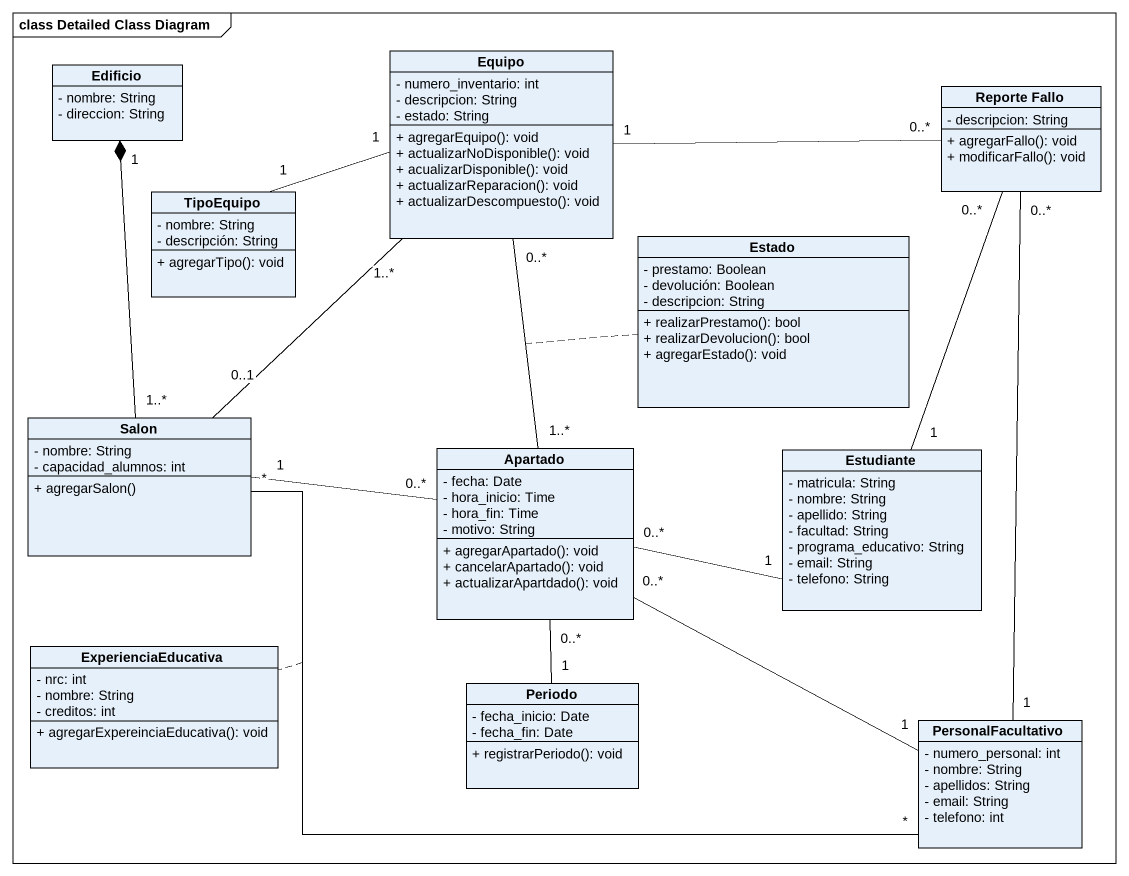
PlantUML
@startuml
mainframe class Detailed Class Diagram
hide circle
hide empty members
skinparam classAttributeIconSize 0
class Edificio {
  - nombre: String
  - direccion: String
}
class Equipo {
  - numero_inventario: int
  - descripcion: String
  - estado: String
  + agregarEquipo(): void
  + actualizarNoDisponible(): void
  + acualizarDisponible(): void
  + actualizarReparacion(): void
  + actualizarDescompuesto(): void
}
class "Reporte Fallo" as Reporte_Fallo {
  - descripcion: String
  + agregarFallo(): void
  + modificarFallo(): void
}
class TipoEquipo {
  - nombre: String
  - descripción: String
  + agregarTipo(): void
}
class Estado {
  - prestamo: Boolean
  - devolución: Boolean
  - descripcion: String
  + realizarPrestamo(): bool
  + realizarDevolucion(): bool
  + agregarEstado(): void
}
class Salon {
  - nombre: String
  - capacidad_alumnos: int
  + agregarSalon()
}
class Apartado {
  - fecha: Date
  - hora_inicio: Time
  - hora_fin: Time
  - motivo: String
  + agregarApartado(): void
  + cancelarApartado(): void
  + actualizarApartdado(): void
}
class Estudiante {
  - matricula: String
  - nombre: String
  - apellido: String
  - facultad: String
  - programa_educativo: String
  - email: String
  - telefono: String
}
class ExperienciaEducativa {
  - nrc: int
  - nombre: String
  - creditos: int
  + agregarExpereinciaEducativa(): void
}
class Periodo {
  - fecha_inicio: Date
  - fecha_fin: Date
  + registrarPeriodo(): void
}
class PersonalFacultativo {
  - numero_personal: int
  - nombre: String
  - apellidos: String
  - email: String
  - telefono: int
}
Equipo "1" -right- "0..*" Reporte_Fallo
Equipo "1" -left- "1" TipoEquipo
Equipo "1..*" -- "0..1" Salon
Equipo "0..*" -- "1..*" Apartado
(Equipo, Apartado) .. Estado
Reporte_Fallo "0..*" -- "1" Estudiante
Reporte_Fallo "0..*" -- "1" PersonalFacultativo
Salon "1..*" -up-* "1" Edificio
Salon "*" -right- "*" PersonalFacultativo
(Salon, PersonalFacultativo) .. ExperienciaEducativa
Apartado "0..*" -left- "1" Salon
Apartado "0..*" -- "1" Periodo
Estudiante "1" -left- "0..*" Apartado
PersonalFacultativo "1" -left- "0..*" Apartado
@enduml
